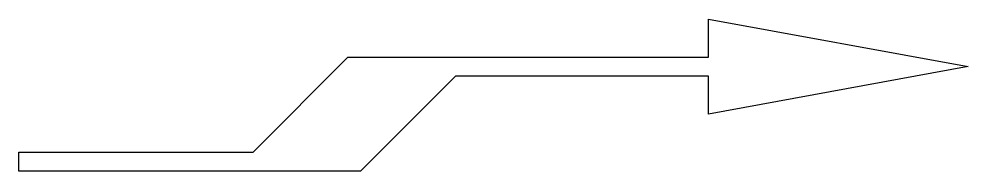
# Model space of a CAD drawing. Header units: metres. Extents: x 0 to 7.5, y -0.07 to 1.12.
import ezdxf

# ---------------------------------------------------------------- set-up
doc = ezdxf.new("R2010")
doc.units = ezdxf.units.M
doc.header["$LTSCALE"] = 0.2

msp = doc.modelspace()

# ---------------------------------------------------------------- linework, layer by layer
at = {"linetype": 'Continuous', "flags": 128}
msp.add_lwpolyline([(5.45, 0.375), (5.45, 0.675), (3.45, 0.675), (2.7, -0.075), (0, -0.075), (0, 0.075), (1.85, 0.075), (2.6, 0.825), (5.45, 0.825), (5.45, 1.125), (7.5, 0.75)], close=True, dxfattribs=at)

doc.saveas('drawing.dxf')
